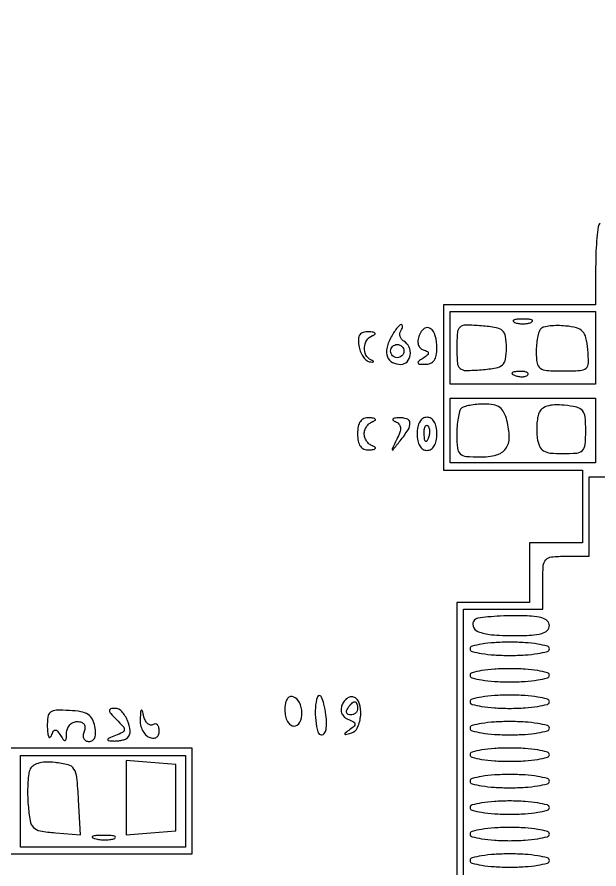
# Model space of a CAD drawing. Extents: x 4 to 1603, y 7 to 792.
# Drawn here: x 610.5 to 698.5, y 428.7 to 557.5 of the extents above; entities that cross this region are included whole.
import ezdxf

# ---------------------------------------------------------------- set-up
doc = ezdxf.new("R2010")
doc.units = 0

msp = doc.modelspace()

# ---------------------------------------------------------------- linework, layer by layer
for points in [[(4.463028, 790.750623, 0.090794), (4.267848, 789.688086, 0.000004), (4.202933, 675.011121, 0.000189), (4.180203, 548.51456, 0.000114), (4.244173, 398.5), (4.5, 7.5), (803.751263, 7.249377), (1603.002525, 6.998755), (1602.751263, 399.249377), (1602.5, 791.5), (803.718854, 791.750623, 0.000059), (387.797189, 791.831666, 0.000332), (164.795027, 791.700628, 0.000012), (5.544081, 791.497643, 0.311183)], [(685.75, 511.337719, 0.057986), (686.320008, 511.181385, 0.037979), (687, 511.12966, 0.037979), (687.679992, 511.181385, 0.057986), (688.25, 511.337719, 0.174857), (688.459382, 511.525001, 0.447206), (688.398438, 511.693942, 0.078554), (687.89144, 511.810911, 0.017491), (687, 511.842105, 0.017491), (686.10856, 511.810911, 0.078554), (685.601562, 511.693942, 0.447206), (685.540618, 511.525001, 0.174857)], [(666.98894, 508.979333, 0.069653), (666.411319, 507.408237, 0.148334), (666.515408, 506.130531, 0.184732), (667.271497, 505.304386, 0.116599), (668.559017, 505, 0.205221), (669.489633, 505.398758, 0.161572), (669.962108, 506.400338, 0.137905), (669.774224, 507.613261, 0.148441), (668.983688, 508.510081, -0.090427), (668.639411, 508.820631, -0.095498), (668.434921, 509.22714, -0.099685), (668.401101, 509.665803, -0.108373), (668.542705, 510.069098, 0.039471), (668.726286, 510.426358, 0.085334), (668.795155, 510.726548, 0.161207), (668.742746, 510.920124, 0.251811), (668.594201, 511, 0.20275), (668.330042, 510.888292, 0.024833), (667.906574, 510.406429, 0.026203), (667.441347, 509.753298, 0.018788)], [(671.313027, 509.373352, 0.061603), (671.128478, 508.630038, 0.099565), (671.179198, 507.982517, 0.121035), (671.459097, 507.490864, 0.12327), (671.933242, 507.188919, -0.03875), (672.54623, 506.930322, -0.295205), (672.694548, 506.671291, -0.217785), (672.53388, 506.364894, -0.023564), (671.863153, 505.894262, 0.019656), (671.204233, 505.439555, 0.3487), (671.142952, 505.205828, 0.278496), (671.364391, 505.050082, 0.015246), (672.25, 505.015313, 0.100579), (673.022055, 505.165182, 0.139291), (673.572337, 505.600266, 0.109295), (673.896463, 506.35166, 0.047417), (674, 507.440983, 0.064656), (673.754604, 509.330767, 0.17399), (672.997667, 510.430573, 0.331383), (672.08957, 510.415572, 0.137834)], [(677, 507.5, 0.018176), (677.083434, 505.205566, 0.196183), (677.487496, 504.390308, 0.187256), (678.356672, 504.07009, 0.016335), (680.75, 504.189635, 0.020378), (682.942444, 504.461398, 0.140701), (683.911636, 504.921996, 0.177086), (684.373259, 505.772952, 0.036644), (684.5, 507.5, 0.036644), (684.373259, 509.227048, 0.177086), (683.911636, 510.078004, 0.140701), (682.942444, 510.538602, 0.020378), (680.75, 510.810365, 0.016335), (678.356672, 510.92991, 0.187256), (677.487496, 510.609692, 0.196183), (677.083434, 509.794434, 0.018176)], [(689.71406, 510.380727, 0.120143), (689.437668, 509.926111, 0.027127), (689.209755, 509.04413, 0.026605), (689.052479, 507.970383, 0.023065), (689, 506.833333, 0.039735), (689.131196, 505.185051, 0.2035), (689.608532, 504.424322, 0.137811), (690.612181, 504.074922, 0.015279), (693.063358, 504, 0.013333), (695.65089, 504.06901, 0.16671), (696.54673, 504.430678, 0.217115), (696.909303, 505.223104, 0.024415), (696.813358, 507.25, 0.031973), (696.525877, 509.030898, 0.133972), (696.019707, 509.979128, 0.142311), (695.120493, 510.507672, 0.037773), (693.46406, 510.797393, 0.023563), (692.249413, 510.85882, 0.028525), (691.110172, 510.797672, 0.029193), (690.179428, 510.638837, 0.140413)], [(662.180449, 507.828328, 0.052005), (662.397357, 506.978897, 0.056995), (662.780663, 506.220169, 0.064539), (663.26339, 505.659189, 0.134605), (663.775, 505.403328, 0.01415), (664.233161, 505.325702, 0.238062), (664.374375, 505.373738, 0.482015), (664.362259, 505.471882, 0.02232), (664.025, 505.658333, -0.162393), (663.267903, 506.410851, -0.132653), (663.036811, 507.535318, -0.129939), (663.402575, 508.640878, -0.153523), (664.25, 509.337719, 0.064038), (664.615456, 509.542827, 0.454063), (664.6296, 509.721468, 0.167715), (664.349467, 509.862014, 0.022333), (663.680449, 509.921053, 0.075139), (662.855308, 509.832728, 0.174817), (662.350247, 509.48514, 0.145685), (662.128244, 508.842373, 0.047366)], [(669, 507, -0.099038), (668.923658, 506.618362, -0.097945), (668.70625, 506.29375, -0.097945), (668.381638, 506.076342, -0.099038), (668, 506, -0.099038), (667.618362, 506.076342, -0.097945), (667.29375, 506.29375, -0.097945), (667.076342, 506.618362, -0.099038), (667, 507, -0.099038), (667.076342, 507.381638, -0.097945), (667.29375, 507.70625, -0.097945), (667.618362, 507.923658, -0.099038), (668, 508, -0.099038), (668.381638, 507.923658, -0.097945), (668.70625, 507.70625, -0.097945), (668.923658, 507.381638, -0.099038)], [(685.8125, 503.316886, 0.051402), (686.359369, 503.160852, 0.05415), (686.916927, 503.123424, 0.060344), (687.402231, 503.202593, 0.126455), (687.729167, 503.395833, 0.296942), (687.77538, 503.614691, 0.208169), (687.592839, 503.799335, 0.077125), (687.112848, 503.910055, 0.028489), (686.416667, 503.921053, 0.018894), (685.670344, 503.862007, 0.168741), (685.37858, 503.720685, 0.470617), (685.395823, 503.538436, 0.054073)], [(677.666667, 498.333333, 0.13383), (677.407375, 497.879756, 0.022027), (677.195833, 496.883333, 0.022866), (677.048852, 495.658442, 0.018427), (677, 494.333333, 0.024728), (677.099009, 492.332605, 0.180769), (677.514854, 491.485979, 0.169555), (678.399197, 491.090377, 0.021184), (680.531385, 491, 0.062322), (682.98494, 491.307013, 0.173313), (684.40515, 492.262421, 0.16585), (684.934793, 493.934914, 0.056029), (684.588795, 496.502236, 0.054511), (684.13736, 497.720687, 0.120377), (683.499882, 498.472428, 0.112874), (682.558307, 498.873926, 0.044596), (681.147615, 499, 0.021724), (680.021314, 498.951041, 0.025592), (678.964195, 498.804167, 0.025773), (678.098803, 498.591692, 0.123904)], [(689.414044, 497.636597, 0.052484), (689.217204, 496.901205, 0.023255), (689.106591, 495.901175, 0.022711), (689.086884, 494.821338, 0.028402), (689.170919, 493.822726, 0.065549), (689.503954, 492.627073, 0.157015), (690.099876, 491.939415, 0.111705), (691.133619, 491.593661, 0.025076), (693, 491.5, 0.021868), (695.127612, 491.593097, 0.176278), (696, 492, 0.176278), (696.406903, 492.872388, 0.021868), (696.5, 495, 0.024341), (696.399974, 497.05343, 0.15355), (695.994947, 498.005918, 0.164455), (695.132691, 498.520458, 0.028996), (693.243125, 498.813871, 0.031233), (691.770124, 498.863427, 0.067469), (690.653457, 498.679151, 0.094451), (689.874964, 498.26728, 0.133133)], [(662, 494.5, 0.043691), (662.099298, 493.365807, 0.113288), (662.417105, 492.614681, 0.149605), (662.965082, 492.199913, 0.09932), (663.75, 492.078947, 0.021021), (664.416573, 492.137165, 0.185333), (664.672067, 492.275306, 0.449116), (664.648042, 492.45138, 0.051902), (664.25, 492.662281, -0.08298), (663.772113, 492.954689, -0.064791), (663.367188, 493.41017, -0.064977), (663.093338, 493.952585, -0.084643), (663, 494.5, -0.084643), (663.093338, 495.047415, -0.064977), (663.367188, 495.58983, -0.064791), (663.772113, 496.045311, -0.08298), (664.25, 496.337719, 0.051902), (664.648042, 496.54862, 0.449116), (664.672067, 496.724694, 0.185333), (664.416573, 496.862835, 0.021021), (663.75, 496.921053, 0.09932), (662.965082, 496.800087, 0.149605), (662.417105, 496.385319, 0.113288), (662.099298, 495.634193, 0.043691)], [(667.74201, 496.340382, -0.114881), (668.258412, 495.9774, -0.165628), (668.474617, 495.467574, -0.102212), (668.378434, 494.737008, -0.028785), (667.936844, 493.66933, 0.000953), (667.211751, 492.159889, 0.421175), (667.24684, 492.064161, 0.340876), (667.359392, 492.09109, 0.000864), (668.444834, 493.44113, 0.027385), (669.644987, 495.119761, 0.156732), (669.917665, 496.165788, 0.310165), (669.459921, 496.75871, 0.089469), (668.25, 496.921053, 0.021733), (667.592641, 496.862697, 0.181985), (667.334286, 496.724219, 0.448246), (667.356247, 496.548098, 0.055065)], [(671, 494.5, 0.04716), (671.09863, 493.456621, 0.088208), (671.4, 492.666667, 0.118484), (671.88002, 492.177821, 0.140575), (672.5, 492, 0.140575), (673.11998, 492.177821, 0.118484), (673.6, 492.666667, 0.088208), (673.90137, 493.456621, 0.04716), (674, 494.5, 0.04716), (673.90137, 495.543379, 0.088208), (673.6, 496.333333, 0.118484), (673.11998, 496.822179, 0.140575), (672.5, 497, 0.140575), (671.88002, 496.822179, 0.118484), (671.4, 496.333333, 0.088208), (671.09863, 495.543379, 0.04716)], [(672.683114, 493.8125, -0.054073), (672.461564, 493.395823, -0.470617), (672.279315, 493.37858, -0.168741), (672.137993, 493.670344, -0.018894), (672.078947, 494.416667, -0.028489), (672.089945, 495.112848, -0.077125), (672.200665, 495.592839, -0.208169), (672.385309, 495.77538, -0.296942), (672.604167, 495.729167, -0.126455), (672.797407, 495.402231, -0.060344), (672.876576, 494.916927, -0.05415), (672.839148, 494.359369, -0.051402)], [(679.693853, 466.36052, 0.274391), (679.451822, 465.411851, 0.229498), (680.160952, 464.630505, 0.07487), (682.228564, 464.139473, 0.02093), (685.559017, 464, 0.012323), (688.272988, 464.0669, 0.054983), (689.843169, 464.318921, 0.118863), (690.68577, 464.785402, 0.210155), (691, 465.5, 0.207787), (690.690398, 466.212833, 0.119854), (689.861111, 466.679688, 0.055889), (688.318713, 466.932566, 0.012712), (685.666667, 467, 0.011141), (683.577102, 466.953433, 0.015525), (681.712153, 466.812153, 0.011895), (680.190066, 466.612465, 0.159113)], [(679, 462, 0.339565), (679.303225, 461.604992, 0.024068), (680.75, 461.291667, 0.025878), (682.683687, 461.071434, 0.015416), (685, 461, 0.015416), (687.316313, 461.071434, 0.025878), (689.25, 461.291667, 0.024068), (690.696775, 461.604992, 0.339565), (691, 462, 0.339565), (690.696775, 462.395008, 0.024068), (689.25, 462.708333, 0.025878), (687.316313, 462.928566, 0.015416), (685, 463, 0.015416), (682.683687, 462.928566, 0.025878), (680.75, 462.708333, 0.024068), (679.303225, 462.395008, 0.339565)], [(679, 458, 0.339565), (679.303225, 457.604992, 0.024068), (680.75, 457.291667, 0.025878), (682.683687, 457.071434, 0.015416), (685, 457, 0.015416), (687.316313, 457.071434, 0.025878), (689.25, 457.291667, 0.024068), (690.696775, 457.604992, 0.339565), (691, 458, 0.339565), (690.696775, 458.395008, 0.024068), (689.25, 458.708333, 0.025878), (687.316313, 458.928566, 0.015416), (685, 459, 0.015416), (682.683687, 458.928566, 0.025878), (680.75, 458.708333, 0.024068), (679.303225, 458.395008, 0.339565)], [(651, 452.75, 0.051832), (651.097966, 451.807503, 0.076151), (651.390221, 451.029058, 0.098383), (651.828926, 450.515857, 0.168406), (652.35547, 450.333333, 0.284586), (653.255925, 450.891012, 0.122012), (653.575932, 452.329132, 0.104957), (653.201285, 453.907702, 0.204595), (652.25, 454.750506, 0.174355), (651.740031, 454.738339, 0.162205), (651.336259, 454.404615, 0.098873), (651.080511, 453.727997, 0.041092)], [(655.918758, 454.75, 0.066239), (655.618811, 453.119404, 0.039497), (655.67675, 451.144051, 0.036196), (655.989995, 449.428824, 0.341911), (656.543785, 449, 0.245792), (656.959473, 449.217484, 0.097094), (657.226502, 449.826596, 0.061592), (657.31872, 450.778781, 0.029821), (657.213308, 452, 0.017624), (656.912247, 453.64537, 0.055997), (656.552393, 454.702527, 0.260486), (656.217246, 454.942389, 0.356024)], [(659.640066, 453.50441, 0.087415), (659.507948, 452.824844, 0.108536), (659.634708, 452.194961, 0.109069), (660.012998, 451.678405, 0.088987), (660.600705, 451.322982, -0.029982), (661.379572, 450.96921, -0.23786), (661.601835, 450.656197, -0.249596), (661.47716, 450.302376, -0.032623), (660.833846, 449.784706, 0.006054), (660.121247, 449.271139, 0.320149), (660.071902, 449.119463, 0.394792), (660.195553, 449.049707, 0.007026), (661, 449.257202, 0.224945), (662.010357, 450.123893, 0.087954), (662.465234, 451.952507, 0.089955), (662.259822, 453.79417, 0.24433), (661.373207, 454.708931, 0.138515), (660.896841, 454.731084, 0.094921), (660.399295, 454.510037, 0.081592), (659.956215, 454.080241, 0.06795)], [(679, 454, 0.339565), (679.303225, 453.604992, 0.024068), (680.75, 453.291667, 0.025878), (682.683687, 453.071434, 0.015416), (685, 453, 0.015416), (687.316313, 453.071434, 0.025878), (689.25, 453.291667, 0.024068), (690.696775, 453.604992, 0.339565), (691, 454, 0.339565), (690.696775, 454.395008, 0.024068), (689.25, 454.708333, 0.025878), (687.316313, 454.928566, 0.015416), (685, 455, 0.015416), (682.683687, 454.928566, 0.025878), (680.75, 454.708333, 0.024068), (679.303225, 454.395008, 0.339565)], [(662, 453, -0.105053), (661.918938, 452.618444, -0.099167), (661.688914, 452.29375, -0.09642), (661.345238, 452.076123, -0.093332), (660.940983, 452, -0.108972), (660.586039, 452.078288, -0.182303), (660.3746, 452.29375, -0.161196), (660.343488, 452.6179, -0.082592), (660.5, 453, -0.029505), (660.768994, 453.382774, -0.035638), (661.066025, 453.70625, -0.038439), (661.34829, 453.934461, -0.151918), (661.559017, 454, -0.210953), (661.727648, 453.92554, -0.081139), (661.870461, 453.70625, -0.061769), (661.967655, 453.382849, -0.042167)], [(615.078947, 450.178911, 0.018915), (615.143182, 449.225699, 0.084172), (615.293947, 448.687356, 0.43422), (615.490421, 448.624316, 0.172548), (615.699998, 448.863153, -0.029355), (616.027095, 449.563025, -0.275386), (616.30107, 449.726305, -0.233412), (616.609949, 449.573805, -0.022213), (617.105738, 448.863153, 0.019656), (617.560445, 448.204233, 0.3487), (617.794172, 448.142952, 0.278496), (617.949918, 448.364391, 0.015246), (617.984687, 449.25, -0.090485), (618.112645, 449.918118, -0.094743), (618.467555, 450.485937, -0.09872), (618.992689, 450.865968, -0.107825), (619.606989, 451, -0.077669), (620.245425, 450.900225, -0.166102), (620.640962, 450.606191, -0.166138), (620.773866, 450.131663, -0.07771), (620.638374, 449.5, 0.073313), (620.505397, 448.905461, 0.135734), (620.601107, 448.423766, 0.161659), (620.912071, 448.113489, 0.116459), (621.392713, 448, 0.1512), (621.915423, 448.161765, 0.149027), (622.25899, 448.591289, 0.09945), (622.387876, 449.2974, 0.043282), (622.288237, 450.25, 0.074195), (621.895628, 451.363972, 0.131331), (621.237287, 452.073302, 0.097975), (620.165665, 452.484229, 0.029679), (618.426909, 452.678911, 0.019845), (616.428174, 452.703849, 0.154766), (615.559173, 452.402009, 0.204206), (615.150593, 451.699083, 0.038297)], [(625.551082, 451.30606, -0.014705), (626.552573, 450.243861, -0.202695), (626.718668, 449.753531, -0.262306), (626.461455, 449.366384, -0.024236), (625.372511, 448.876346, 0.008341), (624.419775, 448.483512, 0.20755), (624.229795, 448.281107, 0.482874), (624.322703, 448.131341, 0.017871), (625.083333, 448.070285, 0.033209), (625.730397, 448.084543, 0.033884), (626.365447, 448.184531, 0.035971), (626.901725, 448.347968, 0.104798), (627.224571, 448.557905, 0.222102), (627.602132, 449.597757, 0.079607), (627.205862, 451.164708, 0.079145), (626.33661, 452.537303, 0.215312), (625.31194, 453, 0.058784), (624.647458, 452.921608, 0.386765), (624.474628, 452.667809, 0.149228), (624.683102, 452.220951, 0.013154)], [(629.116001, 451.356989, 0.066327), (629.183727, 450.494718, 0.065103), (629.4747, 449.674403, 0.070637), (629.935138, 449.018315, 0.113337), (630.5, 448.638374, 0.076235), (631.122482, 448.50294, 0.158198), (631.598721, 448.625426, 0.166538), (631.896641, 448.997464, 0.086507), (632, 449.590402, 0.061641), (631.932725, 450.134024, 0.131272), (631.728482, 450.501484, 0.191597), (631.426245, 450.637847, 0.150829), (631.075682, 450.546774, -0.183658), (630.687459, 450.471988, -0.13522), (630.287851, 450.660981, -0.095139), (629.935574, 451.105169, -0.056469), (629.691683, 451.737757, 0.007554), (629.434452, 452.666222, 0.504756), (629.301088, 452.714984, 0.232658), (629.189745, 452.524626, 0.004498)], [(679, 450, 0.339565), (679.303225, 449.604992, 0.024068), (680.75, 449.291667, 0.025878), (682.683687, 449.071434, 0.015416), (685, 449, 0.015416), (687.316313, 449.071434, 0.025878), (689.25, 449.291667, 0.024068), (690.696775, 449.604992, 0.339565), (691, 450, 0.339565), (690.696775, 450.395008, 0.024068), (689.25, 450.708333, 0.025878), (687.316313, 450.928566, 0.015416), (685, 451, 0.015416), (682.683687, 450.928566, 0.025878), (680.75, 450.708333, 0.024068), (679.303225, 450.395008, 0.339565)], [(679, 446, 0.339565), (679.303225, 445.604992, 0.024068), (680.75, 445.291667, 0.025878), (682.683687, 445.071434, 0.015416), (685, 445, 0.015416), (687.316313, 445.071434, 0.025878), (689.25, 445.291667, 0.024068), (690.696775, 445.604992, 0.339565), (691, 446, 0.339565), (690.696775, 446.395008, 0.024068), (689.25, 446.708333, 0.025878), (687.316313, 446.928566, 0.015416), (685, 447, 0.015416), (682.683687, 446.928566, 0.025878), (680.75, 446.708333, 0.024068), (679.303225, 446.395008, 0.339565)], [(612.42649, 443.669033, 0.064117), (612.230003, 442.860332, 0.016143), (612.124172, 441.506365, 0.016211), (612.103308, 439.938082, 0.015709), (612.183365, 438.355161, 0.021737), (612.478825, 436.011698, 0.153889), (612.996201, 435.003843, 0.155972), (613.994594, 434.481911, 0.022504), (616.304466, 434.186388), (620.108931, 433.872775), (619.804466, 439.186388, 0.010339), (619.540278, 442.570311, 0.116937), (619.105915, 443.832638, 0.192513), (618.22153, 444.472325, 0.037456), (616.243125, 444.813871, 0.031373), (614.784536, 444.862532, 0.065605), (613.665312, 444.681454, 0.091375), (612.881923, 444.279901, 0.137986)], [(679, 442, 0.339565), (679.303225, 441.604992, 0.024068), (680.75, 441.291667, 0.025878), (682.683687, 441.071434, 0.015416), (685, 441, 0.015416), (687.316313, 441.071434, 0.025878), (689.25, 441.291667, 0.024068), (690.696775, 441.604992, 0.339565), (691, 442, 0.339565), (690.696775, 442.395008, 0.024068), (689.25, 442.708333, 0.025878), (687.316313, 442.928566, 0.015416), (685, 443, 0.015416), (682.683687, 442.928566, 0.025878), (680.75, 442.708333, 0.024068), (679.303225, 442.395008, 0.339565)], [(679, 438, 0.339565), (679.303225, 437.604992, 0.024068), (680.75, 437.291667, 0.025878), (682.683687, 437.071434, 0.015416), (685, 437, 0.015416), (687.316313, 437.071434, 0.025878), (689.25, 437.291667, 0.024068), (690.696775, 437.604992, 0.339565), (691, 438, 0.339565), (690.696775, 438.395008, 0.024068), (689.25, 438.708333, 0.025878), (687.316313, 438.928566, 0.015416), (685, 439, 0.015416), (682.683687, 438.928566, 0.025878), (680.75, 438.708333, 0.024068), (679.303225, 438.395008, 0.339565)], [(679, 434, 0.339565), (679.303225, 433.604992, 0.024068), (680.75, 433.291667, 0.025878), (682.683687, 433.071434, 0.015416), (685, 433, 0.015416), (687.316313, 433.071434, 0.025878), (689.25, 433.291667, 0.024068), (690.696775, 433.604992, 0.339565), (691, 434, 0.339565), (690.696775, 434.395008, 0.024068), (689.25, 434.708333, 0.025878), (687.316313, 434.928566, 0.015416), (685, 435, 0.015416), (682.683687, 434.928566, 0.025878), (680.75, 434.708333, 0.024068), (679.303225, 434.395008, 0.339565)], [(622.269032, 433.307009, 0.037336), (623.036634, 433.167106, 0.029507), (623.880008, 433.127736, 0.030339), (624.671085, 433.185595, 0.06278), (625.269032, 433.344063, 0.31318), (625.386009, 433.52287, 0.333666), (625.257153, 433.684921, 0.052471), (624.580113, 433.787295, 0.014395), (623.5, 433.805051, 0.012823), (622.431793, 433.764444, 0.080377), (621.900903, 433.643467, 0.597527), (621.883358, 433.48334, 0.087174)], [(679, 430, 0.339565), (679.303225, 429.604992, 0.024068), (680.75, 429.291667, 0.025878), (682.683687, 429.071434, 0.015416), (685, 429, 0.015416), (687.316313, 429.071434, 0.025878), (689.25, 429.291667, 0.024068), (690.696775, 429.604992, 0.339565), (691, 430, 0.339565), (690.696775, 430.395008, 0.024068), (689.25, 430.708333, 0.025878), (687.316313, 430.928566, 0.015416), (685, 431, 0.015416), (682.683687, 430.928566, 0.025878), (680.75, 430.708333, 0.024068), (679.303225, 430.395008, 0.339565)]]:
    msp.add_lwpolyline(points, format="xyb", close=True)
for points in [[(698.666667, 526.333333, 0.161051), (698.403673, 525.810475, 0.011119), (698.195833, 524.148958, 0.014928), (698.048521, 522.116473, 0.010625), (698, 519.833333), (698, 514), (686.5, 514), (675, 514), (675, 501.5), (675, 489), (685.5, 489), (696, 489), (696, 483.5), (696, 478), (692, 478), (688, 478), (688, 473.5), (688, 469), (682.5, 469), (677, 469), (677, 436), (677, 403)], [(678, 404), (678, 436), (678, 468), (684, 468), (690, 468), (690, 472, -0.01583), (690.079836, 474.521028, -0.165362), (690.46875, 475.464286, -0.192545), (691.324962, 475.900863, -0.022778), (693.5, 476), (697, 476), (697, 482), (697, 488), (728.950096, 488)]]:
    msp.add_lwpolyline(points, format="xyb")
for points in [[(698, 507.5), (698, 502), (687, 502), (676, 502), (676, 507.5), (676, 513), (687, 513), (698, 513)], [(698, 495), (698, 490.12), (687, 490.12), (676, 490.12), (676, 495), (676, 499.88), (687, 499.88), (698, 499.88)], [(583, 439), (583, 431), (610, 431), (637, 431), (637, 439), (637, 447), (610, 447), (583, 447)], [(636, 438.928571), (636, 432), (623.5, 432), (611, 432), (611, 438.928571), (611, 445.857143), (623.5, 445.857143), (636, 445.857143)], [(627, 439.5), (627, 433.879269), (630.75, 434.189635), (634.5, 434.5), (634.5, 439.5), (634.5, 444.5), (630.75, 444.810365), (627, 445.120731)]]:
    msp.add_lwpolyline(points, close=True)

doc.saveas('drawing.dxf')
